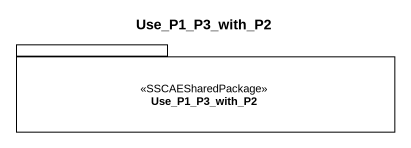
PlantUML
@startuml
title Use_P1_P3_with_P2
package Use_P1_P3_with_P2 <<SSCAESharedPackage>> {
}
@enduml
